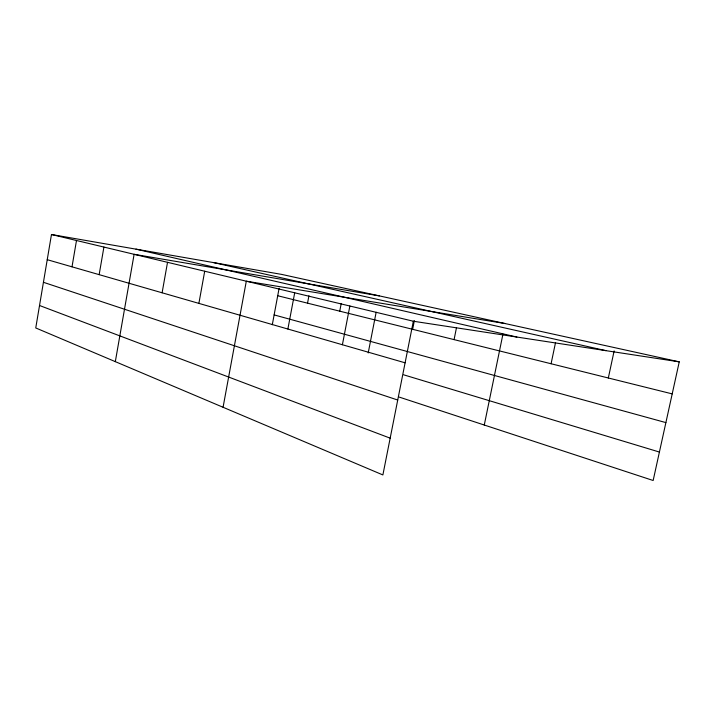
<?xml version="1.0" encoding="UTF-8"?>
<svg xmlns="http://www.w3.org/2000/svg" width="715" height="715" viewBox="0 0 715 715"><rect width="100%" height="100%" fill="white"/><g stroke="black" fill="none" stroke-linecap="round" stroke-linejoin="round"><path stroke-width="1.07" d="M679.25 361.853L281.701 274.408L51.471 234.502L35.75 327.953L382.882 474.939L413.342 321.232L679.25 361.853L653.153 480.498L399.202 397.084M72.009 266.829L76.496 240.49M99.153 274.649L103.916 247.068M115.321 361.647L134.116 254.308L379.343 295.885M162.108 292.793L167.525 262.316M198.886 303.383L204.704 271.226M223.071 407.264L246.309 281.192L505.121 323.546M272.29 324.744L279.109 288.27M287.877 329.025L294.696 292.793M307.53 303.16L308.934 295.778M339.75 311.177L341.225 303.5M342.396 344.737L349.867 306.011M368.207 352.96L376.153 312.232M412.635 329.311L414.36 320.606M454.079 339.616L456.492 327.64M484.27 425.032L502.958 334.075M551.086 363.747L555.555 342.44M608.322 377.994L614.131 350.931M213.794 262.637L605.98 350.654M135.975 249.142L516.891 337.051M51.471 234.502L413.342 321.232M277.715 295.742L672.207 393.885M274.131 314.904L665.888 422.601M47.235 259.688L405.101 362.809M403.618 374.803L659.409 452.05M43.436 282.3L397.728 400.034M39.531 305.502L390.167 438.161"/></g></svg>
